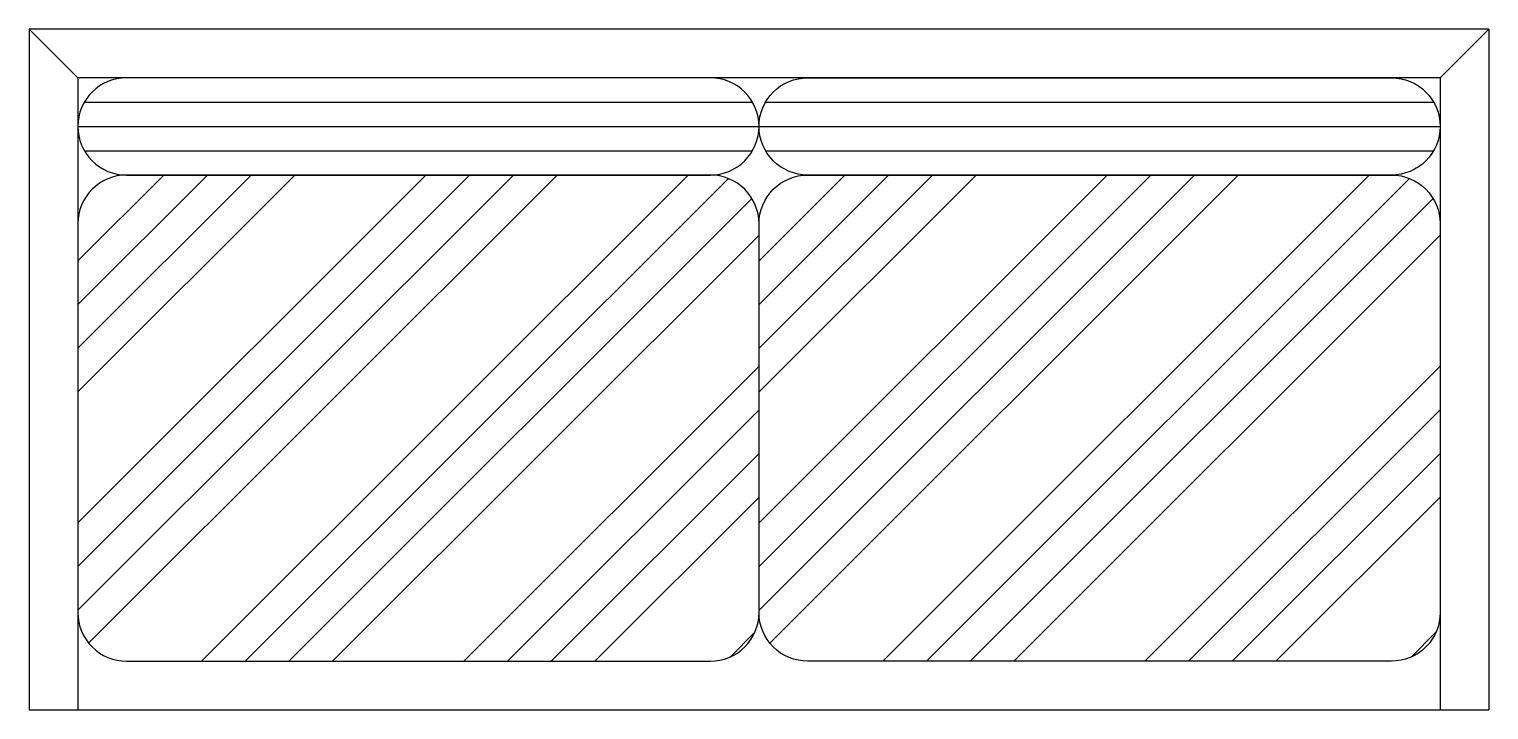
# Model space of a CAD drawing. Header units: millimetres. Extents: x -831.85 to -830.35, y 2734.19 to 2734.89.
import ezdxf

# ---------------------------------------------------------------- set-up
doc = ezdxf.new("R2010")
doc.units = ezdxf.units.MM
doc.header["$LTSCALE"] = 10
doc.layers.add('Móveis_sofás', color=2, linetype='Continuous')

msp = doc.modelspace()

# ---------------------------------------------------------------- hatches: boundary and pattern name
at = {"layer": 'Móveis_sofás'}
h = msp.add_hatch(dxfattribs=at)
h.set_pattern_fill('ANSI34', color=1, scale=0.01, style=0)
h.set_pattern_definition([(45, (3.96036, 1.29803), (-0.134703842, 0.134703842), []), (45, (4.00526, 1.29803), (-0.134703842, 0.134703842), []), (45, (4.05016, 1.29803), (-0.134703842, 0.134703842), []), (45, (4.09506, 1.29803), (-0.134703842, 0.134703842), [])])
h.paths.add_polyline_path([(-831.0959, 2734.6931, 0.414214), (-831.1459, 2734.7431), (-831.7459, 2734.7431, 0.414214), (-831.7959, 2734.6931), (-831.7959, 2734.2931, 0.414214), (-831.7459, 2734.2431), (-831.1459, 2734.2431, 0.414214), (-831.0959, 2734.2931)])
h = msp.add_hatch(dxfattribs=at)
h.set_pattern_fill('ANSI34', color=1, scale=0.01, style=0)
h.set_pattern_definition([(45, (4.66036, 1.29803), (-0.134703842, 0.134703842), []), (45, (4.70526, 1.29803), (-0.134703842, 0.134703842), []), (45, (4.75016, 1.29803), (-0.134703842, 0.134703842), []), (45, (4.79506, 1.29803), (-0.134703842, 0.134703842), [])])
h.paths.add_polyline_path([(-830.3959, 2734.6931, 0.414214), (-830.4459, 2734.7431), (-831.0459, 2734.7431, 0.414214), (-831.0959, 2734.6931), (-831.0959, 2734.2931, 0.414214), (-831.0459, 2734.2431), (-830.4459, 2734.2431, 0.414214), (-830.3959, 2734.2931)])

# ---------------------------------------------------------------- linework, layer by layer
for p, q in [((-830.3459, 2734.8931), (-831.8459, 2734.8931)), ((-831.8459, 2734.8931), (-831.8459, 2734.1931)), ((-830.3459, 2734.8931), (-830.3459, 2734.1931)), ((-830.3959, 2734.8431), (-831.7959, 2734.8431)), ((-831.7959, 2734.8431), (-831.7959, 2734.1931)), ((-830.3959, 2734.8431), (-830.3959, 2734.1931)), ((-831.8459, 2734.1931), (-830.3459, 2734.1931))]:
    msp.add_line(p, q, dxfattribs=at)
at = {"layer": 'Móveis_sofás', "color": 1}
for p, q in [((-831.7959, 2734.8431), (-831.8459, 2734.8931)), ((-830.3959, 2734.8431), (-830.3459, 2734.8931)), ((-831.7892, 2734.8181), (-831.1026, 2734.8181)), ((-831.0892, 2734.8181), (-830.4026, 2734.8181)), ((-831.7959, 2734.7931), (-831.0959, 2734.7931)), ((-831.0959, 2734.7931), (-830.3959, 2734.7931)), ((-831.7892, 2734.7681), (-831.1026, 2734.7681)), ((-831.0892, 2734.7681), (-830.4026, 2734.7681))]:
    msp.add_line(p, q, dxfattribs=at)
for points in [[(-831.1459, 2734.8431), (-831.7459, 2734.8431, 0.414214), (-831.7959, 2734.7931, 0.414214), (-831.7459, 2734.7431), (-831.1459, 2734.7431, 0.414214), (-831.0959, 2734.7931, 0.414214)], [(-831.0459, 2734.8431), (-830.4459, 2734.8431, -0.414214), (-830.3959, 2734.7931, -0.414214), (-830.4459, 2734.7431), (-831.0459, 2734.7431, -0.414214), (-831.0959, 2734.7931, -0.414214)], [(-831.0959, 2734.6931, 0.414214), (-831.1459, 2734.7431), (-831.7459, 2734.7431, 0.414214), (-831.7959, 2734.6931), (-831.7959, 2734.2931, 0.414214), (-831.7459, 2734.2431), (-831.1459, 2734.2431, 0.414214), (-831.0959, 2734.2931)], [(-831.0959, 2734.6931, -0.414214), (-831.0459, 2734.7431), (-830.4459, 2734.7431, -0.414214), (-830.3959, 2734.6931), (-830.3959, 2734.2931, -0.414214), (-830.4459, 2734.2431), (-831.0459, 2734.2431, -0.414214), (-831.0959, 2734.2931)]]:
    msp.add_lwpolyline(points, format="xyb", close=True, dxfattribs=at)

doc.saveas('drawing.dxf')
